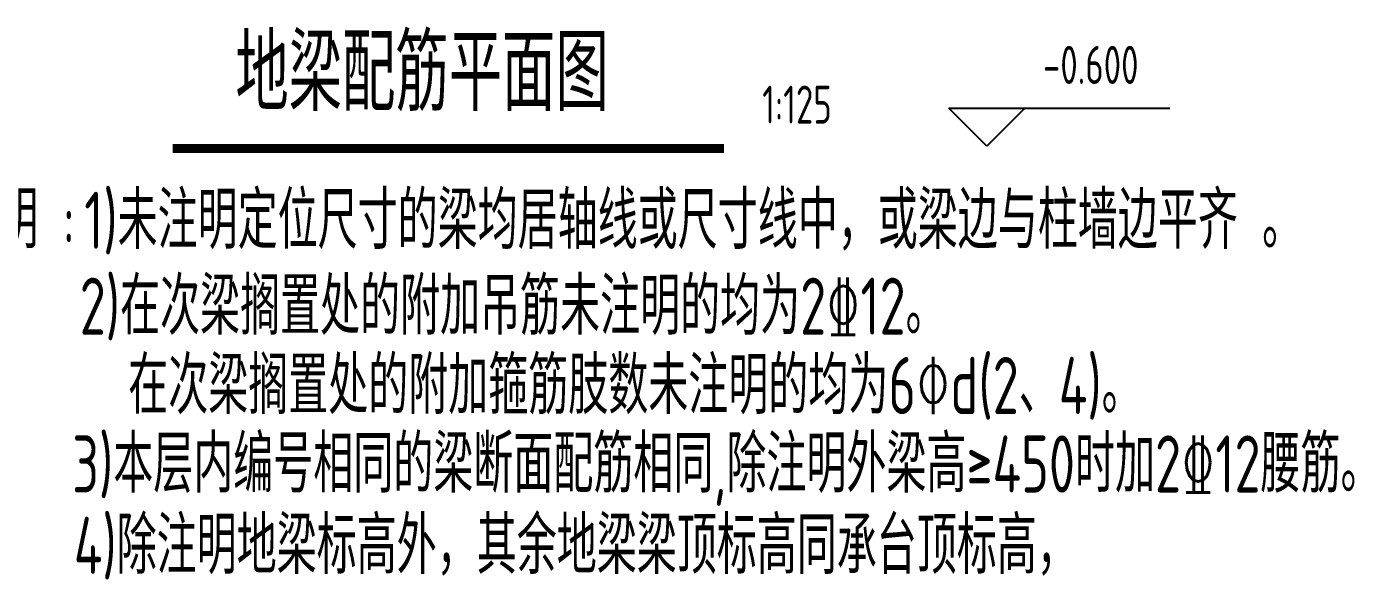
# Model space of a CAD drawing. Extents: x -2331248 to -1198620, y -977263 to -545844.
# Drawn here: x -1864085 to -1853630, y -845502 to -841145 of the extents above; entities that cross this region are included whole.
import ezdxf
from ezdxf.enums import TextEntityAlignment as Align

# ---------------------------------------------------------------- set-up
doc = ezdxf.new("R2010")
doc.units = 0
doc.header["$LTSCALE"] = 1000
doc.header["$MEASUREMENT"] = 0
for name, color, linetype in [('TEXT', 7, 'CONTINUOUS'), ('THIN', 7, 'CONTINUOUS'), ('中文', 7, 'CONTINUOUS'), ('图名下划线', 7, 'CONTINUOUS')]:
    doc.layers.add(name, color=color, linetype=linetype)
doc.styles.add('TSSD_NORM', font='Tssdeng.shx', dxfattribs={"width": 0.7, "bigfont": 'hztxt.shx'})
doc.styles.add('TSSD_REIN', font='Tssdeng.shx', dxfattribs={"width": 0.7, "bigfont": 'hztxt.shx'})

msp = doc.modelspace()

# ---------------------------------------------------------------- linework, layer by layer
at = {"layer": 'THIN'}
for p, q in [((-1856524.6, -842087.1, -508.4), (-1856824.6, -841787.1, -508.4)), ((-1856824.6, -841787.1, -508.4), (-1855082.6, -841787.1, -508.4)), ((-1856224.6, -841787.1, -508.4), (-1856524.6, -842087.1, -508.4))]:
    msp.add_line(p, q, dxfattribs=at)
at = {"layer": '图名下划线', "const_width": 70, "elevation": -508.4}
msp.add_lwpolyline([(-1862933.6, -842105.8), (-1858592.9, -842105.8)], dxfattribs=at)

# ---------------------------------------------------------------- texts
at = {"layer": 'TEXT', "width": 0.7}
for s, style, p in [('-0.600', 'TSSD_REIN', (-1856082, -841687.1, -508.4)), ('1:125', 'TSSD_NORM', (-1858292.9, -842000, -508.4))]:
    msp.add_text(s, height=300, dxfattribs=dict(at, style=style)).set_placement(p, align=Align.BOTTOM_LEFT)
at = {"layer": '中文', "style": 'TSSD_REIN', "width": 0.7}
msp.add_text('地梁配筋平面图', height=600, dxfattribs=at).set_placement((-1859501.1, -841809.8, -508.4), align=Align.RIGHT)
for s, p in [('说明 :', (-1864622.4, -842892.2, -559.3)), ('1)未注明定位尺寸的梁均居轴线或尺寸线中，或梁边与柱墙边平齐 。', (-1863630.6, -842896.5, -559.3)), ('2)在次梁搁置处的附加吊筋未注明的均为2%%13212。', (-1863666.7, -843573.5, 95798.9)), ('在次梁搁置处的附加箍筋肢数未注明的均为6%%130d(2、4)。', (-1863284.5, -844198.5, 95798.9)), ('3)本层内编号相同的梁断面配筋相同,除注明外梁高%%147450时加2%%13212腰筋。', (-1863726, -844816.9, -559.3)), ('4)除注明地梁标高外，其余地梁梁顶标高同承台顶标高，', (-1863713.6, -845458.1, -559.3))]:
    msp.add_text(s, height=450, dxfattribs=at).set_placement(p)

doc.saveas('drawing.dxf')
